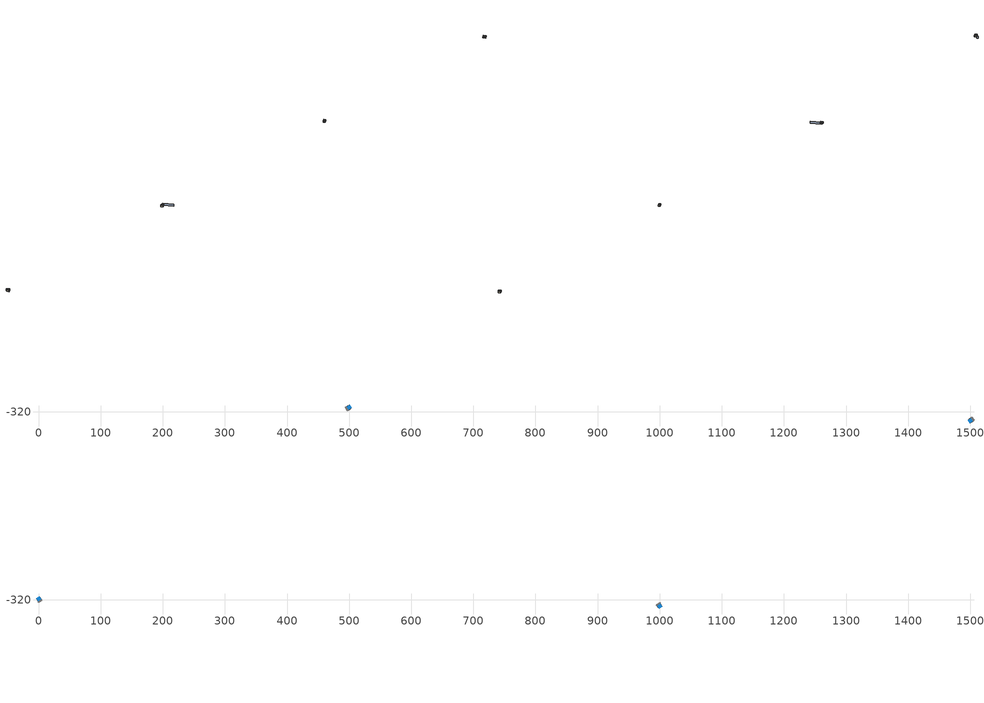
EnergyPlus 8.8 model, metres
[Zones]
1Perim
 floor adiabatic (115mmSandLimeBrick): 501.51,-315.63 498.32,-317.63 495.13,-312.55 498.32,-310.55 z0
 wall outside (U0-5): 501.51,-315.63 498.32,-310.55 z0:3.04
 wall to 1Core (115mmSandLimeBrick): 495.13,-312.55 498.32,-317.63 z0:3.04
 wall adiabatic (115mmSandLimeBrick): 498.32,-310.55 495.13,-312.55 / 498.32,-317.63 501.51,-315.63 z0:3.04
 window (Single): 501.46,-315.54 498.37,-310.63 z0.85:2.11
 ceiling adiabatic (115mmSandLimeBrick): 501.51,-315.63 498.32,-310.55 496.73,-311.55 499.92,-316.63 z3.04
 roof outside (U0-4): 499.92,-316.63 496.73,-311.55 495.13,-312.55 498.32,-317.63 z3.04
1Core
 floor adiabatic (115mmSandLimeBrick): 498.32,-317.63 497.29,-318.28 494.1,-313.19 495.13,-312.55 z0
 wall adiabatic (115mmSandLimeBrick): 495.13,-312.55 494.1,-313.19 497.29,-318.28 498.32,-317.63 z0:3.04
 ceiling adiabatic (115mmSandLimeBrick): 498.32,-317.63 495.13,-312.55 494.62,-312.87 497.81,-317.95 z3.04
 roof outside (U0-4): 497.81,-317.95 494.62,-312.87 494.1,-313.19 497.29,-318.28 z3.04
3Perim
 floor adiabatic (115mmSandLimeBrick): 1498.42,-331.82 1501.55,-329.73 1504.88,-334.72 1501.75,-336.81 z0
 wall outside (U0-5): 1498.42,-331.82 1501.75,-336.81 z0:3.04
 wall to 3Core (115mmSandLimeBrick): 1504.88,-334.72 1501.55,-329.73 z0:3.04
 wall adiabatic (115mmSandLimeBrick): 1501.75,-336.81 1504.88,-334.72 / 1501.55,-329.73 1498.42,-331.82 z0:3.04
 window (Single): 1498.47,-331.9 1501.69,-336.73 z0.85:2.11
 ceiling adiabatic (115mmSandLimeBrick): 1498.42,-331.82 1501.75,-336.81 1503.31,-335.77 1499.98,-330.78 z3.04
 roof outside (U0-4): 1499.98,-330.78 1503.31,-335.77 1504.88,-334.72 1501.55,-329.73 z3.04
3Core
 floor adiabatic (115mmSandLimeBrick): 1501.55,-329.73 1502.56,-329.06 1505.89,-334.05 1504.88,-334.72 z0
 wall adiabatic (115mmSandLimeBrick): 1504.88,-334.72 1505.89,-334.05 1502.56,-329.06 1501.55,-329.73 z0:3.04
 ceiling adiabatic (115mmSandLimeBrick): 1501.55,-329.73 1504.88,-334.72 1505.39,-334.38 1502.05,-329.39 z3.04
 roof outside (U0-4): 1502.05,-329.39 1505.39,-334.38 1505.89,-334.05 1502.56,-329.06 z3.04
0Perim
 floor adiabatic (115mmSandLimeBrick): 2.58,-316.85 4.61,-320.02 -0.43,-323.26 -2.47,-320.1 z3.04
 wall outside (U0-5): 2.58,-316.85 -2.47,-320.1 z3.04:6.08
 wall to 0Core (115mmSandLimeBrick): -0.43,-323.26 4.61,-320.02 z3.04:6.08
 wall adiabatic (115mmSandLimeBrick): -2.47,-320.1 -0.43,-323.26 / 4.61,-320.02 2.58,-316.85 z3.04:6.08
 window (Single): 2.49,-316.91 -2.38,-320.05 z3.89:5.15
 ceiling adiabatic (115mmSandLimeBrick): 2.58,-316.85 -2.47,-320.1 -1.45,-321.68 3.6,-318.43 z6.08
 roof outside (U0-4): 3.6,-318.43 -1.45,-321.68 -0.43,-323.26 4.61,-320.02 z6.08
0Core
 floor adiabatic (115mmSandLimeBrick): 4.61,-320.02 5.27,-321.04 0.23,-324.29 -0.43,-323.26 z3.04
 wall adiabatic (115mmSandLimeBrick): -0.43,-323.26 0.23,-324.29 5.27,-321.04 4.61,-320.02 z3.04:6.08
 ceiling adiabatic (115mmSandLimeBrick): 4.61,-320.02 -0.43,-323.26 -0.1,-323.78 4.94,-320.53 z6.08
 roof outside (U0-4): 4.94,-320.53 -0.1,-323.78 0.23,-324.29 5.27,-321.04 z6.08
2Perim
 floor adiabatic (115mmSandLimeBrick): 997.42,-332.05 995.39,-328.88 1000.43,-325.64 1002.47,-328.8 z3.04
 wall outside (U0-5): 997.42,-332.05 1002.47,-328.8 z3.04:6.08
 wall to 2Core (115mmSandLimeBrick): 1000.43,-325.64 995.39,-328.88 z3.04:6.08
 wall adiabatic (115mmSandLimeBrick): 1002.47,-328.8 1000.43,-325.64 / 995.39,-328.88 997.42,-332.05 z3.04:6.08
 window (Single): 997.51,-332 1002.38,-328.86 z3.89:5.15
 ceiling adiabatic (115mmSandLimeBrick): 997.42,-332.05 1002.47,-328.8 1001.45,-327.22 996.4,-330.47 z6.08
 roof outside (U0-4): 996.4,-330.47 1001.45,-327.22 1000.43,-325.64 995.39,-328.88 z6.08
2Core
 floor adiabatic (115mmSandLimeBrick): 995.39,-328.88 994.73,-327.86 999.77,-324.61 1000.43,-325.64 z3.04
 wall adiabatic (115mmSandLimeBrick): 1000.43,-325.64 999.77,-324.61 994.73,-327.86 995.39,-328.88 z3.04:6.08
 ceiling adiabatic (115mmSandLimeBrick): 995.39,-328.88 1000.43,-325.64 1000.1,-325.13 995.06,-328.37 z6.08
 roof outside (U0-4): 995.06,-328.37 1000.1,-325.13 999.77,-324.61 994.73,-327.86 z6.08
shading: 1.48,-314.02 3.09,-316.52 z0:5.28; 501.31,-312.27 514.48,-332.42 z0:5.05
[Site:GroundTemperature:BuildingSurface]
14, 14, 14, 14, 14, 14, 14, 14, 14, 14, 14, 14
[Site:GroundReflectance]
0.2, 0.2, 0.2, 0.2, 0.2, 0.2, 0.2, 0.2, 0.2, 0.2, 0.2, 0.2
[Site:GroundReflectance:SnowModifier]
1, 1
[Building]
Building: North Axis {deg}=0; Terrain=Suburbs; Loads Convergence Tolerance Value=.04; Temperature Convergence Tolerance Value {deltaC}=.4; Solar Distribution=MinimalShadowing; Maximum Number of Warmup Days=25
[Construction]
115mmSandLimeBrick: Plaster_0.005_115mmSandLimeBrick, Sand-Lime Brick_0.08_115mmSandLimeBrick, Plaster_0.08_115mmSandLimeBrick
U0-5: XPS Board_0.01_U0-5, General Concrete_0.2_U0-5
U0-4: XPS Board_0.06_U0-4, General Concrete_0.2_U0-4
Single: Generic Clear Glass 6mm_0.006_Single
[Material] Roughness=Rough; Thermal Absorptance=0.9
Name | Thickness {m} | Conductivity {W/m-K} | Density {kg/m3} | Specific Heat {J/kg-K} | Solar Absorptance | Visible Absorptance
Plaster_0.005_115mmSandLimeBrick | 0.005 | 1 | 2000 | 1130 | 0.6 | 0.6
Sand-Lime Brick_0.08_115mmSandLimeBrick | 0.08 | 0.56 | 1200 | 1000 | 0.6 | 0.6
Plaster_0.08_115mmSandLimeBrick | 0.08 | 1 | 2000 | 1130 | 0.6 | 0.6
XPS Board_0.01_U0-5 | 0.01 | 0.034 | 35 | 1400 | 0.6 | 0.6
General Concrete_0.2_U0-5; General Concrete_0.2_U0-4 | 0.2 | 2 | 2400 | 950 | 0.7 | 0.7
XPS Board_0.06_U0-4 | 0.06 | 0.034 | 35 | 1400 | 0.6 | 0.6
[WindowMaterial:Glazing]
Generic Clear Glass 6mm_0.006_Single: Optical Data Type=SpectralAverage; Window Glass Spectral Data Set=SpectralAverage; Thickness {m}=0.006; Solar Transmittance at Normal Incidence=0.68; Front Side Solar Reflectance at Normal Incidence=0.09; Back Side Solar Reflectance at Normal Incidence=0.1; Visible Transmittance at Normal Incidence=0.81; Front Side Visible Reflectance at Normal Incidence=0.11; Back Side Visible Reflectance at Normal Incidence=0.12; Infrared Transmittance at Normal Incidence=0; Front Side Infrared Hemispherical Emissivity=0.2; Back Side Infrared Hemispherical Emissivity=0.2; Conductivity {W/m-K}=0.9; Dirt Correction Factor for Solar and Visible Transmittance=1
[EnergyManagementSystem:Sensor]
Name | Output:Variable or Output:Meter Index Key | Output:Variable or Output:Meter
OutdoorTemp | Environment | Site Outdoor Air Drybulb Temperature
OutdoorRelHumid | Environment | Site Outdoor Air Relative Humidity
USRNATVENT_0Perim; USRNATVENT_1Perim; USRNATVENT_2Perim; USRNATVENT_3Perim | AllOff | Schedule Value
[Zone] Type=1; Multiplier=1; Zone Inside Convection Algorithm=TARP; Zone Outside Convection Algorithm=DOE-2
Name | Volume {m3} | Floor Area {m2}
0Perim; 1Perim; 2Perim; 3Perim | 68.6177 | 22.5831
0Core; 1Core; 2Core; 3Core | 22.1886 | 7.3026
[People] Number of People Schedule=60HrWk; Number of People Calculation Method=People/Area; People per Zone Floor Area {person/m2}=0.5; Fraction Radiant=0.3; Sensible Heat Fraction=AUTOCALCULATE; Carbon Dioxide Generation Rate {m3/s-W}=3.82e-08; Enable ASHRAE 55 Comfort Warnings=No; Mean Radiant Temperature Calculation Type=ZoneAveraged; Clothing Insulation Calculation Method=DynamicClothingModelASHRAE55; Thermal Comfort Model 1 Type=AdaptiveASH55
Name | Zone or ZoneList | Activity Level Schedule | Work Efficiency Schedule | Air Velocity Schedule
People 0Perim | 0Perim | 0PerimPeopleActivity | 0PerimWorkEfficiency | 0PerimAirVelocity
People 0Core | 0Core | 0CorePeopleActivity | 0CoreWorkEfficiency | 0CoreAirVelocity
People 1Perim | 1Perim | 1PerimPeopleActivity | 1PerimWorkEfficiency | 1PerimAirVelocity
People 1Core | 1Core | 1CorePeopleActivity | 1CoreWorkEfficiency | 1CoreAirVelocity
People 2Perim | 2Perim | 2PerimPeopleActivity | 2PerimWorkEfficiency | 2PerimAirVelocity
People 2Core | 2Core | 2CorePeopleActivity | 2CoreWorkEfficiency | 2CoreAirVelocity
People 3Perim | 3Perim | 3PerimPeopleActivity | 3PerimWorkEfficiency | 3PerimAirVelocity
People 3Core | 3Core | 3CorePeopleActivity | 3CoreWorkEfficiency | 3CoreAirVelocity
[ElectricEquipment] Schedule=60HrWk; Design Level Calculation Method=Watts/Area; Watts per Zone Floor Area {W/m2}=15; Fraction Latent=0; Fraction Radiant=.2; Fraction Lost=0
Name | Zone or ZoneList
0Perim Equipment 1 | 0Perim
0Core Equipment 1 | 0Core
1Perim Equipment 1 | 1Perim
1Core Equipment 1 | 1Core
2Perim Equipment 1 | 2Perim
2Core Equipment 1 | 2Core
3Perim Equipment 1 | 3Perim
3Core Equipment 1 | 3Core
[Lights] Schedule=60HrWk; Design Level Calculation Method=Watts/Area; Watts per Zone Floor Area {W/m2}=10; Return Air Fraction=0; Fraction Radiant=.42; Fraction Visible=.18; Fraction Replaceable=1
Name | Zone or ZoneList
0Perim General lighting | 0Perim
0Core General lighting | 0Core
1Perim General lighting | 1Perim
1Core General lighting | 1Core
2Perim General lighting | 2Perim
2Core General lighting | 2Core
3Perim General lighting | 3Perim
3Core General lighting | 3Core
[Daylighting:Controls] Daylighting Method=SplitFlux; Lighting Control Type=Continuous; Minimum Input Power Fraction for Continuous or ContinuousOff Dimming Control=0.1; Minimum Light Output Fraction for Continuous or ContinuousOff Dimming Control=0.1; Number of Stepped Control Steps=3; Probability Lighting will be Reset When Needed in Manual Stepped Control=1; Glare Calculation Azimuth Angle of View Direction Clockwise from Zone y-Axis {deg}=0; Maximum Allowable Discomfort Glare Index=22; Fraction of Zone Controlled by Reference Point 1=1; Illuminance Setpoint at Reference Point 1 {lux}=500
Name | Zone | Glare Calculation Daylighting Reference Point | Daylighting Reference Point 1
0Perim_DaylCtrl | 0Perim | 0Perim_DaylRefPt1 | 0Perim_DaylRefPt1
0Core_DaylCtrl | 0Core | 0Core_DaylRefPt1 | 0Core_DaylRefPt1
1Perim_DaylCtrl | 1Perim | 1Perim_DaylRefPt1 | 1Perim_DaylRefPt1
1Core_DaylCtrl | 1Core | 1Core_DaylRefPt1 | 1Core_DaylRefPt1
2Perim_DaylCtrl | 2Perim | 2Perim_DaylRefPt1 | 2Perim_DaylRefPt1
2Core_DaylCtrl | 2Core | 2Core_DaylRefPt1 | 2Core_DaylRefPt1
3Perim_DaylCtrl | 3Perim | 3Perim_DaylRefPt1 | 3Perim_DaylRefPt1
3Core_DaylCtrl | 3Core | 3Core_DaylRefPt1 | 3Core_DaylRefPt1
[ZoneControl:Thermostat]
Name | Zone or ZoneList | Control Type Schedule | Control 1
0Perim Thermostat | 0Perim | 0PerimZoneControlTypeSched | Dual Setpoint - Zone 0Perim
0Core Thermostat | 0Core | 0CoreZoneControlTypeSched | Dual Setpoint - Zone 0Core
1Perim Thermostat | 1Perim | 1PerimZoneControlTypeSched | Dual Setpoint - Zone 1Perim
1Core Thermostat | 1Core | 1CoreZoneControlTypeSched | Dual Setpoint - Zone 1Core
2Perim Thermostat | 2Perim | 2PerimZoneControlTypeSched | Dual Setpoint - Zone 2Perim
2Core Thermostat | 2Core | 2CoreZoneControlTypeSched | Dual Setpoint - Zone 2Core
3Perim Thermostat | 3Perim | 3PerimZoneControlTypeSched | Dual Setpoint - Zone 3Perim
3Core Thermostat | 3Core | 3CoreZoneControlTypeSched | Dual Setpoint - Zone 3Core
[ThermostatSetpoint:DualSetpoint]
Name | Heating Setpoint Temperature Schedule | Cooling Setpoint Temperature Schedule
Dual Setpoint - Zone 0Perim | 0PerimHeating_SP_Sch | 0PerimCooling_SP_Sch
Dual Setpoint - Zone 0Core | 0CoreHeating_SP_Sch | 0CoreCooling_SP_Sch
Dual Setpoint - Zone 1Perim | 1PerimHeating_SP_Sch | 1PerimCooling_SP_Sch
Dual Setpoint - Zone 1Core | 1CoreHeating_SP_Sch | 1CoreCooling_SP_Sch
Dual Setpoint - Zone 2Perim | 2PerimHeating_SP_Sch | 2PerimCooling_SP_Sch
Dual Setpoint - Zone 2Core | 2CoreHeating_SP_Sch | 2CoreCooling_SP_Sch
Dual Setpoint - Zone 3Perim | 3PerimHeating_SP_Sch | 3PerimCooling_SP_Sch
Dual Setpoint - Zone 3Core | 3CoreHeating_SP_Sch | 3CoreCooling_SP_Sch
[Zone equipment]
0Perim: 0Perim Ideal Loads Air
0Core: 0Core Ideal Loads Air
1Perim: 1Perim Ideal Loads Air
1Core: 1Core Ideal Loads Air
2Perim: 2Perim Ideal Loads Air
2Core: 2Core Ideal Loads Air
3Perim: 3Perim Ideal Loads Air
3Core: 3Core Ideal Loads Air
[ZoneHVAC:IdealLoadsAirSystem] Maximum Heating Supply Air Temperature {C}=30; Minimum Cooling Supply Air Temperature {C}=18; Maximum Heating Supply Air Humidity Ratio {kgWater/kgDryAir}=0.01; Minimum Cooling Supply Air Humidity Ratio {kgWater/kgDryAir}=0.008; Heating Limit=NoLimit; Maximum Heating Air Flow Rate {m3/s}=100; Cooling Limit=NoLimit; Maximum Cooling Air Flow Rate {m3/s}=100; Heating Availability Schedule=AllOn; Cooling Availability Schedule=AllOn; Dehumidification Control Type=None; Humidification Control Type=None; Demand Controlled Ventilation Type=OccupancySchedule; Outdoor Air Economizer Type=DifferentialEnthalpy; Heat Recovery Type=None; Sensible Heat Recovery Effectiveness=0.7; Latent Heat Recovery Effectiveness=0.65
Name | Design Specification Outdoor Air Object
0Perim Ideal Loads Air | 0PerimMinFreshAir
0Core Ideal Loads Air | 0CoreMinFreshAir
1Perim Ideal Loads Air | 1PerimMinFreshAir
1Core Ideal Loads Air | 1CoreMinFreshAir
2Perim Ideal Loads Air | 2PerimMinFreshAir
2Core Ideal Loads Air | 2CoreMinFreshAir
3Perim Ideal Loads Air | 3PerimMinFreshAir
3Core Ideal Loads Air | 3CoreMinFreshAir
[DesignSpecification:OutdoorAir] Outdoor Air Method=Sum; Outdoor Air Flow per Person {m3/s-person}=0.002; Outdoor Air Flow per Zone Floor Area {m3/s-m2}=0.002; Outdoor Air Schedule=AllOn
0PerimMinFreshAir; 0CoreMinFreshAir; 1PerimMinFreshAir; 1CoreMinFreshAir; 2PerimMinFreshAir; 2CoreMinFreshAir; 3PerimMinFreshAir; 3CoreMinFreshAir
[ZoneVentilation:DesignFlowRate] Schedule=AllOn; Design Flow Rate Calculation Method=AirChanges/Hour; Air Changes per Hour {1/hr}=0; Ventilation Type=NATURAL; Fan Pressure Rise {Pa}=0; Fan Total Efficiency=1; Constant Term Coefficient=1; Temperature Term Coefficient=0; Velocity Term Coefficient=0; Velocity Squared Term Coefficient=0; Minimum Indoor Temperature {C}=18; Delta Temperature {deltaC}=1; Maximum Wind Speed {m/s}=40
Name | Zone or ZoneList
0Perim ScheduledVent | 0Perim
1Perim ScheduledVent | 1Perim
2Perim ScheduledVent | 2Perim
3Perim ScheduledVent | 3Perim
[EnergyManagementSystem:Actuator] Actuated Component Type=Schedule:Constant; Actuated Component Control Type=Schedule Value
Name | Actuated Component Unique
NATVENT_AVAIL_SCHED_ACTUATOR_0Perim | NATVENT_AVAIL_SCHED_0Perim
NATVENT_AVAIL_SCHED_ACTUATOR_1Perim | NATVENT_AVAIL_SCHED_1Perim
NATVENT_AVAIL_SCHED_ACTUATOR_2Perim | NATVENT_AVAIL_SCHED_2Perim
NATVENT_AVAIL_SCHED_ACTUATOR_3Perim | NATVENT_AVAIL_SCHED_3Perim
[EnergyManagementSystem:ProgramCallingManager]
My 0Perim_Setpoint_Schedule_Calculator_Example: BeginTimestepBeforePredictor; 0Perim_ErlEnforceBinary
My 1Perim_Setpoint_Schedule_Calculator_Example: BeginTimestepBeforePredictor; 1Perim_ErlEnforceBinary
My 2Perim_Setpoint_Schedule_Calculator_Example: BeginTimestepBeforePredictor; 2Perim_ErlEnforceBinary
My 3Perim_Setpoint_Schedule_Calculator_Example: BeginTimestepBeforePredictor; 3Perim_ErlEnforceBinary
[EnergyManagementSystem:Program]
0Perim_ErlEnforceBinary: IF (USRNATVENT_0Perim > 0); Set NATVENT_AVAIL_SCHED_ACTUATOR_0Perim = 1; ELSE; Set NATVENT_AVAIL_SCHED_ACTUATOR_0Perim = 0; ENDIF
1Perim_ErlEnforceBinary: IF (USRNATVENT_1Perim > 0); Set NATVENT_AVAIL_SCHED_ACTUATOR_1Perim = 1; ELSE; Set NATVENT_AVAIL_SCHED_ACTUATOR_1Perim = 0; ENDIF
2Perim_ErlEnforceBinary: IF (USRNATVENT_2Perim > 0); Set NATVENT_AVAIL_SCHED_ACTUATOR_2Perim = 1; ELSE; Set NATVENT_AVAIL_SCHED_ACTUATOR_2Perim = 0; ENDIF
3Perim_ErlEnforceBinary: IF (USRNATVENT_3Perim > 0); Set NATVENT_AVAIL_SCHED_ACTUATOR_3Perim = 1; ELSE; Set NATVENT_AVAIL_SCHED_ACTUATOR_3Perim = 0; ENDIF
[ZoneVentilation:WindandStackOpenArea] Opening Area {m2}=5.83383; Opening Effectiveness=0; Effective Angle {deg}=0; Height Difference {m}=0.314322; Discharge Coefficient for Opening=0.6; Minimum Indoor Temperature {C}=22; Maximum Indoor Temperature {C}=100; Delta Temperature {deltaC}=1; Minimum Outdoor Temperature {C}=22; Maximum Outdoor Temperature {C}=26; Maximum Wind Speed {m/s}=40
Name | Zone | Opening Area Fraction Schedule
0PerimNatVent_Buoy | 0Perim | NATVENT_AVAIL_SCHED_0Perim
1PerimNatVent_Buoy | 1Perim | NATVENT_AVAIL_SCHED_1Perim
2PerimNatVent_Buoy | 2Perim | NATVENT_AVAIL_SCHED_2Perim
3PerimNatVent_Buoy | 3Perim | NATVENT_AVAIL_SCHED_3Perim
[ZoneInfiltration:DesignFlowRate] Schedule=On; Design Flow Rate Calculation Method=AirChanges/Hour; Air Changes per Hour {1/hr}=2; Constant Term Coefficient=1; Temperature Term Coefficient=0; Velocity Term Coefficient=0; Velocity Squared Term Coefficient=0
Name | Zone or ZoneList
0PerimInfiltration | 0Perim
1PerimInfiltration | 1Perim
2PerimInfiltration | 2Perim
3PerimInfiltration | 3Perim
[WaterUse:Equipment]
Name | Peak Flow Rate {m3/s} | Flow Rate Fraction Schedule | Target Temperature Schedule | Hot Water Supply Temperature Schedule | Cold Water Supply Temperature Schedule
DHW 0Perim | 0 | equipOffice | DHW Supply Temperature 0Perim | DHW Supply Temperature 0Perim | DHW Mains Temperature 0Perim
DHW 0Core | 1.01425e-06 | 60HrWk | DHW Supply Temperature 0Core | DHW Supply Temperature 0Core | DHW Mains Temperature 0Core
DHW 1Perim | 0 | equipOffice | DHW Supply Temperature 1Perim | DHW Supply Temperature 1Perim | DHW Mains Temperature 1Perim
DHW 1Core | 1.01425e-06 | 60HrWk | DHW Supply Temperature 1Core | DHW Supply Temperature 1Core | DHW Mains Temperature 1Core
DHW 2Perim | 0 | equipOffice | DHW Supply Temperature 2Perim | DHW Supply Temperature 2Perim | DHW Mains Temperature 2Perim
DHW 2Core | 1.01425e-06 | 60HrWk | DHW Supply Temperature 2Core | DHW Supply Temperature 2Core | DHW Mains Temperature 2Core
DHW 3Perim | 0 | equipOffice | DHW Supply Temperature 3Perim | DHW Supply Temperature 3Perim | DHW Mains Temperature 3Perim
DHW 3Core | 1.01425e-06 | 60HrWk | DHW Supply Temperature 3Core | DHW Supply Temperature 3Core | DHW Mains Temperature 3Core
[Schedule:Constant]
On: On/Off, 1
0PerimPeopleActivity; 0CorePeopleActivity; 1PerimPeopleActivity; 1CorePeopleActivity; 2PerimPeopleActivity; 2CorePeopleActivity; 3PerimPeopleActivity; 3CorePeopleActivity: Any Number, 125.28
0PerimAirVelocity; 0CoreAirVelocity; 1PerimAirVelocity; 1CoreAirVelocity; 2PerimAirVelocity; 2CoreAirVelocity; 3PerimAirVelocity; 3CoreAirVelocity: Any Number, 0.2
0PerimWorkEfficiency; 0CoreWorkEfficiency; 1PerimWorkEfficiency; 1CoreWorkEfficiency; 2PerimWorkEfficiency; 2CoreWorkEfficiency; 3PerimWorkEfficiency; 3CoreWorkEfficiency: Any Number, 0
0PerimHeating_SP_Sch; 0PerimCooling_SP_Sch; 0CoreHeating_SP_Sch; 0CoreCooling_SP_Sch; 1PerimHeating_SP_Sch; 1PerimCooling_SP_Sch; 1CoreHeating_SP_Sch; 1CoreCooling_SP_Sch; 2PerimHeating_SP_Sch; 2PerimCooling_SP_Sch; 2CoreHeating_SP_Sch; 2CoreCooling_SP_Sch; 3PerimHeating_SP_Sch; 3PerimCooling_SP_Sch; 3CoreHeating_SP_Sch; 3CoreCooling_SP_Sch: Temperature, 22
0PerimZoneControlTypeSched; 0CoreZoneControlTypeSched; 1PerimZoneControlTypeSched; 1CoreZoneControlTypeSched; 2PerimZoneControlTypeSched; 2CoreZoneControlTypeSched; 3PerimZoneControlTypeSched; 3CoreZoneControlTypeSched: Any Number, 4
NATVENT_AVAIL_SCHED_0Perim; NATVENT_AVAIL_SCHED_1Perim; NATVENT_AVAIL_SCHED_2Perim; NATVENT_AVAIL_SCHED_3Perim: Fraction, 1
DHW Supply Temperature 0Perim; DHW Supply Temperature 0Core; DHW Supply Temperature 1Perim; DHW Supply Temperature 1Core; DHW Supply Temperature 2Perim; DHW Supply Temperature 2Core; DHW Supply Temperature 3Perim; DHW Supply Temperature 3Core: Temperature, 65
DHW Mains Temperature 0Perim; DHW Mains Temperature 0Core; DHW Mains Temperature 1Perim; DHW Mains Temperature 1Core; DHW Mains Temperature 2Perim; DHW Mains Temperature 2Core; DHW Mains Temperature 3Perim; DHW Mains Temperature 3Core: Temperature, 10
[Schedule:Year]
60HrWk: 60HrWk, 1, 1, 12, 31
AllOn: AllOn, 1, 1, 12, 31
equipOffice: equipOffice, 1, 1, 12, 31
AllOff: AllOff, 1, 1, 12, 31
[Schedule:Week:Daily]
60HrWk: 60HrWkDay, 60HrWkDay, 60HrWkDay, 60HrWkDay, 60HrWkDay, 60HrWkDay, 60HrWkDay, 60HrWkDay, 60HrWkDay, 60HrWkDay, 60HrWkDay, 60HrWkDay
AllOn: AllOn, AllOn, AllOn, AllOn, AllOn, AllOn, AllOn, AllOn, AllOn, AllOn, AllOn, AllOn
equipOffice: equipOfficeWeekEnd, equipOffice, equipOffice, equipOffice, equipOffice, equipOffice, equipOfficeWeekEnd, equipOfficeWeekEnd, equipOffice, equipOffice, equipOffice, equipOffice
AllOff: AllOff, AllOff, AllOff, AllOff, AllOff, AllOff, AllOff, AllOff, AllOff, AllOff, AllOff, AllOff
[Schedule:Day:Hourly]
60HrWkDay: 0.2, 0.2, 0.2, 0.2, 0.2, 0.2, 0.2, 0.4, 0.8, 0.8, 1, 1, 0.8, 1, 1, 1, 0.8, 0.4, 0.2, 0.2, 0.2, 0.2, 0.2, 0.2
AllOn: 1, 1, 1, 1, 1, 1, 1, 1, 1, 1, 1, 1, 1, 1, 1, 1, 1, 1, 1, 1, 1, 1, 1, 1
equipOffice; equipOfficeWeekEnd: 0.1, 0.1, 0.1, 0.1, 0.1, 0.1, 0.1, 0.2, 0.4, 0.6, 0.8, 0.8, 0.4, 0.6, 0.8, 0.8, 0.4, 0.2, 0.1, 0.1, 0.1, 0.1, 0.1, 0.1
AllOff: 0, 0, 0, 0, 0, 0, 0, 0, 0, 0, 0, 0, 0, 0, 0, 0, 0, 0, 0, 0, 0, 0, 0, 0
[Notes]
----  This file was generated with Archsim v.4.0.2.17
-------------------------ERL SENSORS--------------------------
115mmSandLimeBrick GasType: Partition
